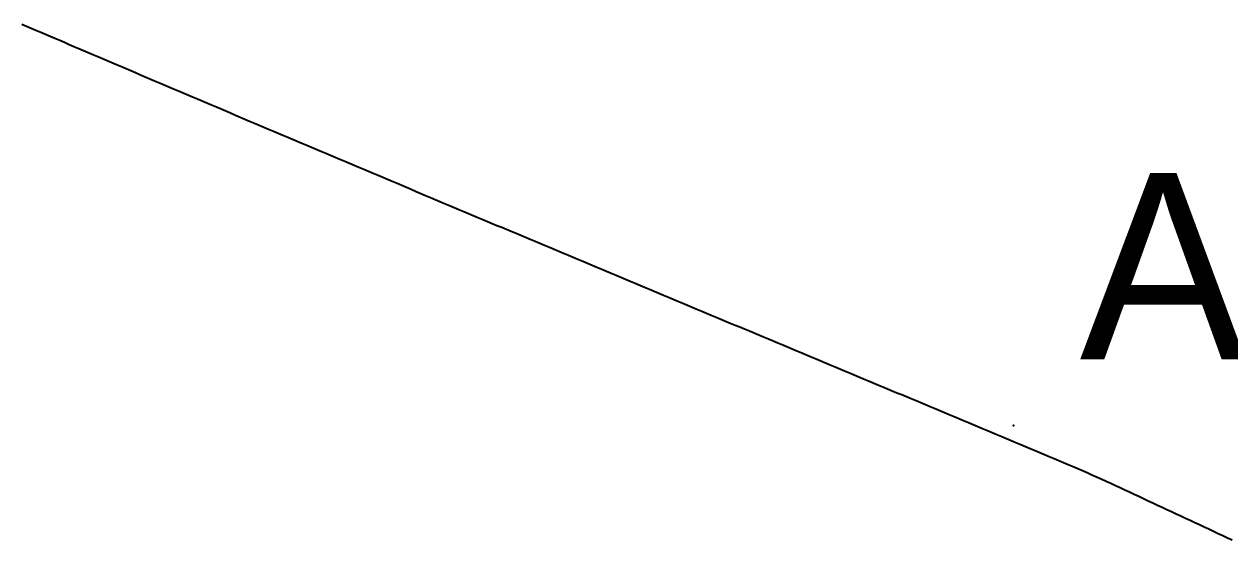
# Model space of a CAD drawing. Header units: metres. Extents: x 457876 to 584660, y 126427 to 241224.
# Drawn here: x 550998 to 556828, y 223983 to 226478 of the extents above; entities that cross this region are included whole.
import ezdxf

# ---------------------------------------------------------------- set-up
doc = ezdxf.new("R2010")
doc.units = ezdxf.units.M
for name, color, linetype in [('AT_GRADE', 3, 'CONTINUOUS'), ('CUTTING', 34, 'CONTINUOUS'), ('EMBANKMENT', 42, 'CONTINUOUS'), ('GROUND_CL', 8, 'CONTINUOUS'), ('RAIL_CL', 1, 'CONTINUOUS'), ('STATIONS', 7, 'CONTINUOUS')]:
    doc.layers.add(name, color=color, linetype=linetype)

msp = doc.modelspace()

# ---------------------------------------------------------------- linework, layer by layer
at = {"layer": 'AT_GRADE'}
for points in [[(551973.766, 226057.451, 93.972), (551996.738, 226047.707, 93.989), (552019.71, 226037.965, 94.006), (552042.682, 226028.225, 94.024), (552065.656, 226018.486, 94.043), (552088.631, 226008.749, 94.062), (552111.606, 225999.013, 94.082), (552134.583, 225989.278, 94.103), (552157.56, 225979.545, 94.124), (552180.538, 225969.814, 94.146), (552203.517, 225960.084, 94.168), (552226.497, 225950.356, 94.192), (552249.477, 225940.629, 94.215), (552272.459, 225930.904, 94.24), (552295.441, 225921.18, 94.265), (552318.424, 225911.458, 94.291), (552341.408, 225901.738, 94.317), (552364.393, 225892.019, 94.344), (552387.379, 225882.302, 94.371), (552410.366, 225872.586, 94.399), (552433.353, 225862.872, 94.428), (552456.342, 225853.159, 94.457), (552479.331, 225843.448, 94.487), (552502.321, 225833.739, 94.517), (552525.312, 225824.031, 94.548), (552548.304, 225814.325, 94.579), (552571.296, 225804.62, 94.611), (552594.289, 225794.917, 94.644), (552617.284, 225785.216, 94.677), (552640.279, 225775.515, 94.71), (552663.274, 225765.817, 94.744), (552686.271, 225756.12, 94.779), (552709.268, 225746.425, 94.814)], [(553790.854, 225292.23, 96.859), (553813.877, 225282.591, 96.907), (553836.9, 225272.953, 96.955), (553859.923, 225263.315, 97.003), (553882.946, 225253.679, 97.051), (553905.97, 225244.043, 97.099), (553928.994, 225234.407, 97.148), (553952.018, 225224.772, 97.196), (553975.042, 225215.138, 97.244), (553998.067, 225205.504, 97.291), (554021.091, 225195.871, 97.339), (554044.115, 225186.239, 97.387), (554067.14, 225176.606, 97.435), (554090.165, 225166.975, 97.482), (554113.19, 225157.344, 97.529), (554136.214, 225147.713, 97.577), (554159.239, 225138.083, 97.624), (554182.264, 225128.453, 97.671), (554205.289, 225118.824, 97.718), (554228.314, 225109.195, 97.764), (554251.339, 225099.566, 97.811), (554274.364, 225089.938, 97.857), (554297.388, 225080.31, 97.903), (554320.413, 225070.682, 97.949), (554343.438, 225061.055, 97.994), (554366.463, 225051.428, 98.039), (554389.487, 225041.801, 98.084)]]:
    msp.add_polyline3d(points, dxfattribs=at)
at = {"layer": 'CUTTING'}
msp.add_polyline3d([(554412.512, 225032.174, 98.129), (554435.536, 225022.548, 98.173), (554458.561, 225012.922, 98.218), (554481.585, 225003.296, 98.261), (554504.609, 224993.671, 98.305), (554527.633, 224984.045, 98.348), (554550.657, 224974.42, 98.391), (554573.68, 224964.795, 98.434), (554596.704, 224955.17, 98.476), (554619.727, 224945.545, 98.517), (554642.75, 224935.92, 98.559), (554665.773, 224926.296, 98.6), (554688.796, 224916.671, 98.64), (554711.819, 224907.047, 98.681), (554734.841, 224897.423, 98.72), (554757.863, 224887.798, 98.76), (554780.885, 224878.174, 98.799), (554803.907, 224868.55, 98.837), (554826.929, 224858.926, 98.875), (554849.95, 224849.302, 98.913), (554872.971, 224839.678, 98.95), (554895.992, 224830.055, 98.986), (554919.012, 224820.431, 99.022), (554942.033, 224810.807, 99.058), (554965.053, 224801.183, 99.093), (554988.072, 224791.559, 99.127), (555011.092, 224781.936, 99.161), (555034.111, 224772.312, 99.194), (555057.13, 224762.688, 99.227), (555080.149, 224753.064, 99.26), (555103.167, 224743.44, 99.291), (555126.185, 224733.817, 99.323), (555149.203, 224724.193, 99.353), (555172.22, 224714.569, 99.383), (555195.237, 224704.945, 99.412), (555218.254, 224695.322, 99.441), (555241.271, 224685.698, 99.469), (555264.287, 224676.074, 99.497), (555287.303, 224666.45, 99.524), (555310.319, 224656.826, 99.55), (555333.334, 224647.202, 99.576), (555356.349, 224637.579, 99.601), (555379.364, 224627.955, 99.625), (555402.378, 224618.331, 99.649), (555425.392, 224608.707, 99.672), (555448.406, 224599.083, 99.694), (555471.42, 224589.459, 99.716), (555494.433, 224579.835, 99.737), (555517.446, 224570.212, 99.757), (555540.458, 224560.588, 99.777), (555563.471, 224550.964, 99.796), (555586.482, 224541.34, 99.814), (555609.494, 224531.716, 99.831), (555632.505, 224522.093, 99.848), (555655.516, 224512.469, 99.864), (555678.527, 224502.845, 99.88), (555701.538, 224493.222, 99.894), (555724.548, 224483.598, 99.908), (555747.558, 224473.975, 99.921), (555770.567, 224464.351, 99.934), (555793.576, 224454.728, 99.946), (555816.585, 224445.105, 99.957), (555839.594, 224435.481, 99.967), (555862.603, 224425.858, 99.976), (555885.611, 224416.235, 99.985), (555908.619, 224406.612, 99.993), (555931.626, 224396.989, 100.001), (555954.633, 224387.367, 100.007), (555977.638, 224377.738, 100.013), (556000.609, 224368.031, 100.018), (556023.559, 224358.272, 100.022), (556046.486, 224348.463, 100.026), (556069.384, 224338.586, 100.029), (556092.251, 224328.638, 100.031), (556115.096, 224318.638, 100.032), (556137.908, 224308.566, 100.033), (556160.689, 224298.424, 100.032), (556183.446, 224288.229, 100.032), (556206.178, 224277.979, 100.03), (556228.882, 224267.668, 100.027), (556251.556, 224257.29, 100.024), (556274.199, 224246.847, 100.02), (556296.812, 224236.337, 100.016), (556319.412, 224225.802, 100.01), (556342.012, 224215.266, 100.004), (556364.612, 224204.73, 99.997), (556387.21, 224194.193, 99.989), (556409.808, 224183.656, 99.981), (556432.406, 224173.119, 99.972), (556455.004, 224162.582, 99.962), (556477.601, 224152.045, 99.951), (556500.199, 224141.508, 99.94), (556522.796, 224130.971, 99.928), (556545.392, 224120.434, 99.915), (556567.989, 224109.897, 99.902), (556590.585, 224099.361, 99.888), (556613.181, 224088.824, 99.873), (556635.777, 224078.287, 99.857), (556658.372, 224067.751, 99.841), (556680.967, 224057.214, 99.824), (556703.563, 224046.678, 99.806), (556726.157, 224036.142, 99.787), (556748.752, 224025.606, 99.768), (556771.346, 224015.07, 99.748), (556793.941, 224004.534, 99.728), (556816.535, 223993.998, 99.707)], dxfattribs=at)
at = {"layer": 'EMBANKMENT'}
for points in [[(551009.659, 226467.745, 93.933), (551032.601, 226457.959, 93.918), (551055.544, 226448.174, 93.904), (551078.487, 226438.388, 93.89), (551101.431, 226428.604, 93.878), (551124.375, 226418.82, 93.866), (551147.32, 226409.036, 93.855), (551170.265, 226399.253, 93.845), (551193.21, 226389.471, 93.836), (551216.157, 226379.689, 93.827), (551239.104, 226369.908, 93.819), (551262.051, 226360.128, 93.812), (551284.999, 226350.349, 93.806), (551307.948, 226340.57, 93.801), (551330.897, 226330.792, 93.796), (551353.847, 226321.015, 93.792), (551376.797, 226311.239, 93.789), (551399.748, 226301.464, 93.787), (551422.7, 226291.69, 93.785), (551445.653, 226281.916, 93.785), (551468.606, 226272.144, 93.785), (551491.56, 226262.373, 93.785), (551514.514, 226252.602, 93.787), (551537.469, 226242.833, 93.789), (551560.425, 226233.065, 93.792), (551583.382, 226223.298, 93.796), (551606.34, 226213.532, 93.801), (551629.298, 226203.767, 93.806), (551652.257, 226194.004, 93.812), (551675.217, 226184.242, 93.819), (551698.177, 226174.481, 93.826), (551721.138, 226164.721, 93.834), (551744.1, 226154.962, 93.843), (551767.063, 226145.205, 93.853), (551790.027, 226135.449, 93.863), (551812.992, 226125.694, 93.875), (551835.957, 226115.941, 93.886), (551858.923, 226106.189, 93.899), (551881.89, 226096.439, 93.912), (551904.858, 226086.69, 93.926), (551927.827, 226076.942, 93.941), (551950.796, 226067.196, 93.956)], [(552732.266, 225736.731, 94.85), (552755.265, 225727.038, 94.886), (552778.265, 225717.348, 94.922), (552801.265, 225707.658, 94.959), (552824.267, 225697.97, 94.996), (552847.268, 225688.284, 95.034), (552870.271, 225678.599, 95.073), (552893.275, 225668.916, 95.111), (552916.279, 225659.234, 95.15), (552939.283, 225649.553, 95.19), (552962.289, 225639.874, 95.23), (552985.295, 225630.196, 95.27), (553008.302, 225620.52, 95.311), (553031.309, 225610.845, 95.352), (553054.318, 225601.171, 95.394), (553077.326, 225591.499, 95.436), (553100.336, 225581.828, 95.478), (553123.346, 225572.158, 95.52), (553146.357, 225562.49, 95.563), (553169.368, 225552.823, 95.606), (553192.38, 225543.157, 95.65), (553215.392, 225533.492, 95.694), (553238.405, 225523.829, 95.738), (553261.419, 225514.167, 95.782), (553284.433, 225504.506, 95.827), (553307.448, 225494.846, 95.872), (553330.463, 225485.188, 95.917), (553353.478, 225475.53, 95.963), (553376.495, 225465.874, 96.008), (553399.511, 225456.219, 96.054), (553422.528, 225446.565, 96.1), (553445.546, 225436.912, 96.147), (553468.564, 225427.26, 96.193), (553491.582, 225417.609, 96.24), (553514.601, 225407.959, 96.287), (553537.62, 225398.31, 96.334), (553560.64, 225388.662, 96.381), (553583.66, 225379.015, 96.428), (553606.68, 225369.368, 96.476), (553629.701, 225359.723, 96.524), (553652.722, 225350.079, 96.571), (553675.743, 225340.435, 96.619), (553698.764, 225330.793, 96.667), (553721.786, 225321.151, 96.715), (553744.809, 225311.51, 96.763), (553767.831, 225301.869, 96.811)]]:
    msp.add_polyline3d(points, dxfattribs=at)
at = {"layer": 'GROUND_CL'}
msp.add_polyline3d([(550986.717, 226477.532, 91.118), (551009.659, 226467.745, 90.302), (551032.601, 226457.959, 89.51), (551055.544, 226448.174, 88.733), (551078.487, 226438.388, 87.949), (551101.431, 226428.604, 87.157), (551124.375, 226418.82, 86.361), (551147.32, 226409.036, 85.569), (551170.265, 226399.253, 84.772), (551193.21, 226389.471, 83.972), (551216.157, 226379.689, 83.167), (551239.104, 226369.908, 82.43), (551262.051, 226360.128, 81.71), (551284.999, 226350.349, 81.001), (551307.948, 226340.57, 80.304), (551330.897, 226330.792, 80), (551353.847, 226321.015, 80), (551376.797, 226311.239, 80), (551399.748, 226301.464, 80), (551422.7, 226291.69, 80), (551445.653, 226281.916, 80), (551468.606, 226272.144, 80), (551491.56, 226262.373, 80), (551514.514, 226252.602, 80), (551537.469, 226242.833, 81.204), (551560.425, 226233.065, 82.502), (551583.382, 226223.298, 83.731), (551606.34, 226213.532, 84.871), (551629.298, 226203.767, 85.848), (551652.257, 226194.004, 86.793), (551675.217, 226184.242, 87.828), (551698.177, 226174.481, 88.953), (551721.138, 226164.721, 90.007), (551744.1, 226154.962, 90.039), (551767.063, 226145.205, 90.032), (551790.027, 226135.449, 89.947), (551812.992, 226125.694, 89.817), (551835.957, 226115.941, 89.763), (551858.923, 226106.189, 89.752), (551881.89, 226096.439, 89.801), (551904.858, 226086.69, 89.91), (551927.827, 226076.942, 90.253), (551950.796, 226067.196, 90.819), (551973.766, 226057.451, 91.344), (551996.738, 226047.707, 91.829), (552019.71, 226037.965, 92.276), (552042.682, 226028.225, 92.695), (552065.656, 226018.486, 93.072), (552088.631, 226008.749, 93.408), (552111.606, 225999.013, 93.701), (552134.583, 225989.278, 94.041), (552157.56, 225979.545, 94.383), (552180.538, 225969.814, 94.697), (552203.517, 225960.084, 94.981), (552226.497, 225950.356, 95.209), (552249.477, 225940.629, 95.35), (552272.459, 225930.904, 95.498), (552295.441, 225921.18, 95.65), (552318.424, 225911.458, 95.786), (552341.408, 225901.738, 95.697), (552364.393, 225892.019, 95.608), (552387.379, 225882.302, 95.518), (552410.366, 225872.586, 95.427), (552433.353, 225862.872, 95.272), (552456.342, 225853.159, 95.08), (552479.331, 225843.448, 94.881), (552502.321, 225833.739, 94.686), (552525.312, 225824.031, 94.479), (552548.304, 225814.325, 94.227), (552571.296, 225804.62, 93.967), (552594.289, 225794.917, 93.699), (552617.284, 225785.216, 93.425), (552640.279, 225775.515, 93.027), (552663.274, 225765.817, 92.629), (552686.271, 225756.12, 92.235), (552709.268, 225746.425, 91.845), (552732.266, 225736.731, 91.334), (552755.265, 225727.038, 90.881), (552778.265, 225717.348, 90.498), (552801.265, 225707.658, 90.185), (552824.267, 225697.97, 89.877), (552847.268, 225688.284, 89.28), (552870.271, 225678.599, 88.46), (552893.275, 225668.916, 87.417), (552916.279, 225659.234, 86.152), (552939.283, 225649.553, 84.664), (552962.289, 225639.874, 82.953), (552985.295, 225630.196, 81.518), (553008.302, 225620.52, 80.405), (553031.309, 225610.845, 80), (553054.318, 225601.171, 80), (553077.326, 225591.499, 80), (553100.336, 225581.828, 80), (553123.346, 225572.158, 80.527), (553146.357, 225562.49, 82.828), (553169.368, 225552.823, 85.129), (553192.38, 225543.157, 87.43), (553215.392, 225533.492, 89.735), (553238.405, 225523.829, 90.025), (553261.419, 225514.167, 90.054), (553284.433, 225504.506, 90.084), (553307.448, 225494.846, 90.115), (553330.463, 225485.188, 90.163), (553353.478, 225475.53, 90.228), (553376.495, 225465.874, 90.296), (553399.511, 225456.219, 90.367), (553422.528, 225446.565, 90.45), (553445.546, 225436.912, 90.572), (553468.564, 225427.26, 90.679), (553491.582, 225417.609, 90.788), (553514.601, 225407.959, 90.899), (553537.62, 225398.31, 91.071), (553560.64, 225388.662, 91.256), (553583.66, 225379.015, 91.442), (553606.68, 225369.368, 91.631), (553629.701, 225359.723, 91.877), (553652.722, 225350.079, 92.181), (553675.743, 225340.435, 92.485), (553698.764, 225330.793, 92.76), (553721.786, 225321.151, 93.043), (553744.809, 225311.51, 93.415), (553767.831, 225301.869, 93.794), (553790.854, 225292.23, 94.18), (553813.877, 225282.591, 94.574), (553836.9, 225272.953, 94.996), (553859.923, 225263.315, 95.423), (553882.946, 225253.679, 95.849), (553905.97, 225244.043, 96.274), (553928.994, 225234.407, 96.679), (553952.018, 225224.772, 97.072), (553975.042, 225215.138, 97.465), (553998.067, 225205.504, 97.86), (554021.091, 225195.871, 98.24), (554044.115, 225186.239, 98.508), (554067.14, 225176.606, 98.776), (554090.165, 225166.975, 99.042), (554113.19, 225157.344, 99.307), (554136.214, 225147.713, 99.451), (554159.239, 225138.083, 99.556), (554182.264, 225128.453, 99.697), (554205.289, 225118.824, 99.82), (554228.314, 225109.195, 99.897), (554251.339, 225099.566, 99.934), (554274.364, 225089.938, 99.963), (554297.388, 225080.31, 99.986), (554320.413, 225070.682, 100.034), (554343.438, 225061.055, 100.365), (554366.463, 225051.428, 100.684), (554389.487, 225041.801, 100.993), (554412.512, 225032.174, 101.296), (554435.536, 225022.548, 101.57), (554458.561, 225012.922, 101.819), (554481.585, 225003.296, 102.049), (554504.609, 224993.671, 102.26), (554527.633, 224984.045, 102.454), (554550.657, 224974.42, 102.635), (554573.68, 224964.795, 102.796), (554596.704, 224955.17, 102.936), (554619.727, 224945.545, 103.057), (554642.75, 224935.92, 103.16), (554665.773, 224926.296, 103.24), (554688.796, 224916.671, 103.297), (554711.819, 224907.047, 103.331), (554734.841, 224897.423, 103.334), (554757.863, 224887.798, 103.307), (554780.885, 224878.174, 103.255), (554803.907, 224868.55, 103.177), (554826.929, 224858.926, 103.099), (554849.95, 224849.302, 103.052), (554872.971, 224839.678, 102.999), (554895.992, 224830.055, 102.878), (554919.012, 224820.431, 102.723), (554942.033, 224810.807, 102.896), (554965.053, 224801.183, 103.145), (554988.072, 224791.559, 103.47), (555011.092, 224781.936, 103.87), (555034.111, 224772.312, 104.227), (555057.13, 224762.688, 104.57), (555080.149, 224753.064, 104.945), (555103.167, 224743.44, 105.352), (555126.185, 224733.817, 105.771), (555149.203, 224724.193, 106.172), (555172.22, 224714.569, 106.589), (555195.237, 224704.945, 107.022), (555218.254, 224695.322, 107.471), (555241.271, 224685.698, 107.949), (555264.287, 224676.074, 108.47), (555287.303, 224666.45, 109.034), (555310.319, 224656.826, 109.641), (555333.334, 224647.202, 109.926), (555356.349, 224637.579, 110), (555379.364, 224627.955, 110), (555402.378, 224618.331, 110), (555425.392, 224608.707, 110), (555448.406, 224599.083, 110), (555471.42, 224589.459, 110), (555494.433, 224579.835, 110), (555517.446, 224570.212, 110), (555540.458, 224560.588, 109.801), (555563.471, 224550.964, 109.546), (555586.482, 224541.34, 109.239), (555609.494, 224531.716, 108.837), (555632.505, 224522.093, 108.495), (555655.516, 224512.469, 108.208), (555678.527, 224502.845, 107.925), (555701.538, 224493.222, 107.648), (555724.548, 224483.598, 107.405), (555747.558, 224473.975, 107.236), (555770.567, 224464.351, 107.065), (555793.576, 224454.728, 106.89), (555816.585, 224445.105, 106.713), (555839.594, 224435.481, 106.677), (555862.603, 224425.858, 106.62), (555885.611, 224416.235, 106.585), (555908.619, 224406.612, 106.572), (555931.626, 224396.989, 106.614), (555954.633, 224387.367, 106.697), (555977.638, 224377.738, 106.795), (556000.609, 224368.031, 106.906), (556023.559, 224358.272, 107.031), (556046.486, 224348.463, 107.177), (556069.384, 224338.586, 107.346), (556092.251, 224328.638, 107.495), (556115.096, 224318.638, 107.637), (556137.908, 224308.566, 107.852), (556160.689, 224298.424, 108.038), (556183.446, 224288.229, 108.182), (556206.178, 224277.979, 108.282), (556228.882, 224267.668, 108.213), (556251.556, 224257.29, 108.007), (556274.199, 224246.847, 107.813), (556296.812, 224236.337, 107.64), (556319.412, 224225.802, 107.518), (556342.012, 224215.266, 107.298), (556364.612, 224204.73, 107.083), (556387.21, 224194.193, 106.872), (556409.808, 224183.656, 106.667), (556432.406, 224173.119, 106.392), (556455.004, 224162.582, 106.092), (556477.601, 224152.045, 105.815), (556500.199, 224141.508, 105.56), (556522.796, 224130.971, 105.33), (556545.392, 224120.434, 105.091), (556567.989, 224109.897, 104.862), (556590.585, 224099.361, 104.644), (556613.181, 224088.824, 104.437), (556635.777, 224078.287, 104.228), (556658.372, 224067.751, 104.025), (556680.967, 224057.214, 103.83), (556703.563, 224046.678, 103.643), (556726.157, 224036.142, 103.462), (556748.752, 224025.606, 103.286), (556771.346, 224015.07, 103.115), (556793.941, 224004.534, 102.95), (556816.535, 223993.998, 102.79), (556839.129, 223983.462, 102.63)], dxfattribs=at)
at = {"layer": 'RAIL_CL'}
msp.add_polyline3d([(550986.717, 226477.532, 93.949), (551009.659, 226467.745, 93.933), (551032.601, 226457.959, 93.918), (551055.544, 226448.174, 93.904), (551078.487, 226438.388, 93.89), (551101.431, 226428.604, 93.878), (551124.375, 226418.82, 93.866), (551147.32, 226409.036, 93.855), (551170.265, 226399.253, 93.845), (551193.21, 226389.471, 93.836), (551216.157, 226379.689, 93.827), (551239.104, 226369.908, 93.819), (551262.051, 226360.128, 93.812), (551284.999, 226350.349, 93.806), (551307.948, 226340.57, 93.801), (551330.897, 226330.792, 93.796), (551353.847, 226321.015, 93.792), (551376.797, 226311.239, 93.789), (551399.748, 226301.464, 93.787), (551422.7, 226291.69, 93.785), (551445.653, 226281.916, 93.785), (551468.606, 226272.144, 93.785), (551491.56, 226262.373, 93.785), (551514.514, 226252.602, 93.787), (551537.469, 226242.833, 93.789), (551560.425, 226233.065, 93.792), (551583.382, 226223.298, 93.796), (551606.34, 226213.532, 93.801), (551629.298, 226203.767, 93.806), (551652.257, 226194.004, 93.812), (551675.217, 226184.242, 93.819), (551698.177, 226174.481, 93.826), (551721.138, 226164.721, 93.834), (551744.1, 226154.962, 93.843), (551767.063, 226145.205, 93.853), (551790.027, 226135.449, 93.863), (551812.992, 226125.694, 93.875), (551835.957, 226115.941, 93.886), (551858.923, 226106.189, 93.899), (551881.89, 226096.439, 93.912), (551904.858, 226086.69, 93.926), (551927.827, 226076.942, 93.941), (551950.796, 226067.196, 93.956), (551973.766, 226057.451, 93.972), (551996.738, 226047.707, 93.989), (552019.71, 226037.965, 94.006), (552042.682, 226028.225, 94.024), (552065.656, 226018.486, 94.043), (552088.631, 226008.749, 94.062), (552111.606, 225999.013, 94.082), (552134.583, 225989.278, 94.103), (552157.56, 225979.545, 94.124), (552180.538, 225969.814, 94.146), (552203.517, 225960.084, 94.168), (552226.497, 225950.356, 94.192), (552249.477, 225940.629, 94.215), (552272.459, 225930.904, 94.24), (552295.441, 225921.18, 94.265), (552318.424, 225911.458, 94.291), (552341.408, 225901.738, 94.317), (552364.393, 225892.019, 94.344), (552387.379, 225882.302, 94.371), (552410.366, 225872.586, 94.399), (552433.353, 225862.872, 94.428), (552456.342, 225853.159, 94.457), (552479.331, 225843.448, 94.487), (552502.321, 225833.739, 94.517), (552525.312, 225824.031, 94.548), (552548.304, 225814.325, 94.579), (552571.296, 225804.62, 94.611), (552594.289, 225794.917, 94.644), (552617.284, 225785.216, 94.677), (552640.279, 225775.515, 94.71), (552663.274, 225765.817, 94.744), (552686.271, 225756.12, 94.779), (552709.268, 225746.425, 94.814), (552732.266, 225736.731, 94.85), (552755.265, 225727.038, 94.886), (552778.265, 225717.348, 94.922), (552801.265, 225707.658, 94.959), (552824.267, 225697.97, 94.996), (552847.268, 225688.284, 95.034), (552870.271, 225678.599, 95.073), (552893.275, 225668.916, 95.111), (552916.279, 225659.234, 95.15), (552939.283, 225649.553, 95.19), (552962.289, 225639.874, 95.23), (552985.295, 225630.196, 95.27), (553008.302, 225620.52, 95.311), (553031.309, 225610.845, 95.352), (553054.318, 225601.171, 95.394), (553077.326, 225591.499, 95.436), (553100.336, 225581.828, 95.478), (553123.346, 225572.158, 95.52), (553146.357, 225562.49, 95.563), (553169.368, 225552.823, 95.606), (553192.38, 225543.157, 95.65), (553215.392, 225533.492, 95.694), (553238.405, 225523.829, 95.738), (553261.419, 225514.167, 95.782), (553284.433, 225504.506, 95.827), (553307.448, 225494.846, 95.872), (553330.463, 225485.188, 95.917), (553353.478, 225475.53, 95.963), (553376.495, 225465.874, 96.008), (553399.511, 225456.219, 96.054), (553422.528, 225446.565, 96.1), (553445.546, 225436.912, 96.147), (553468.564, 225427.26, 96.193), (553491.582, 225417.609, 96.24), (553514.601, 225407.959, 96.287), (553537.62, 225398.31, 96.334), (553560.64, 225388.662, 96.381), (553583.66, 225379.015, 96.428), (553606.68, 225369.368, 96.476), (553629.701, 225359.723, 96.524), (553652.722, 225350.079, 96.571), (553675.743, 225340.435, 96.619), (553698.764, 225330.793, 96.667), (553721.786, 225321.151, 96.715), (553744.809, 225311.51, 96.763), (553767.831, 225301.869, 96.811), (553790.854, 225292.23, 96.859), (553813.877, 225282.591, 96.907), (553836.9, 225272.953, 96.955), (553859.923, 225263.315, 97.003), (553882.946, 225253.679, 97.051), (553905.97, 225244.043, 97.099), (553928.994, 225234.407, 97.148), (553952.018, 225224.772, 97.196), (553975.042, 225215.138, 97.244), (553998.067, 225205.504, 97.291), (554021.091, 225195.871, 97.339), (554044.115, 225186.239, 97.387), (554067.14, 225176.606, 97.435), (554090.165, 225166.975, 97.482), (554113.19, 225157.344, 97.529), (554136.214, 225147.713, 97.577), (554159.239, 225138.083, 97.624), (554182.264, 225128.453, 97.671), (554205.289, 225118.824, 97.718), (554228.314, 225109.195, 97.764), (554251.339, 225099.566, 97.811), (554274.364, 225089.938, 97.857), (554297.388, 225080.31, 97.903), (554320.413, 225070.682, 97.949), (554343.438, 225061.055, 97.994), (554366.463, 225051.428, 98.039), (554389.487, 225041.801, 98.084), (554412.512, 225032.174, 98.129), (554435.536, 225022.548, 98.173), (554458.561, 225012.922, 98.218), (554481.585, 225003.296, 98.261), (554504.609, 224993.671, 98.305), (554527.633, 224984.045, 98.348), (554550.657, 224974.42, 98.391), (554573.68, 224964.795, 98.434), (554596.704, 224955.17, 98.476), (554619.727, 224945.545, 98.517), (554642.75, 224935.92, 98.559), (554665.773, 224926.296, 98.6), (554688.796, 224916.671, 98.64), (554711.819, 224907.047, 98.681), (554734.841, 224897.423, 98.72), (554757.863, 224887.798, 98.76), (554780.885, 224878.174, 98.799), (554803.907, 224868.55, 98.837), (554826.929, 224858.926, 98.875), (554849.95, 224849.302, 98.913), (554872.971, 224839.678, 98.95), (554895.992, 224830.055, 98.986), (554919.012, 224820.431, 99.022), (554942.033, 224810.807, 99.058), (554965.053, 224801.183, 99.093), (554988.072, 224791.559, 99.127), (555011.092, 224781.936, 99.161), (555034.111, 224772.312, 99.194), (555057.13, 224762.688, 99.227), (555080.149, 224753.064, 99.26), (555103.167, 224743.44, 99.291), (555126.185, 224733.817, 99.323), (555149.203, 224724.193, 99.353), (555172.22, 224714.569, 99.383), (555195.237, 224704.945, 99.412), (555218.254, 224695.322, 99.441), (555241.271, 224685.698, 99.469), (555264.287, 224676.074, 99.497), (555287.303, 224666.45, 99.524), (555310.319, 224656.826, 99.55), (555333.334, 224647.202, 99.576), (555356.349, 224637.579, 99.601), (555379.364, 224627.955, 99.625), (555402.378, 224618.331, 99.649), (555425.392, 224608.707, 99.672), (555448.406, 224599.083, 99.694), (555471.42, 224589.459, 99.716), (555494.433, 224579.835, 99.737), (555517.446, 224570.212, 99.757), (555540.458, 224560.588, 99.777), (555563.471, 224550.964, 99.796), (555586.482, 224541.34, 99.814), (555609.494, 224531.716, 99.831), (555632.505, 224522.093, 99.848), (555655.516, 224512.469, 99.864), (555678.527, 224502.845, 99.88), (555701.538, 224493.222, 99.894), (555724.548, 224483.598, 99.908), (555747.558, 224473.975, 99.921), (555770.567, 224464.351, 99.934), (555793.576, 224454.728, 99.946), (555816.585, 224445.105, 99.957), (555839.594, 224435.481, 99.967), (555862.603, 224425.858, 99.976), (555885.611, 224416.235, 99.985), (555908.619, 224406.612, 99.993), (555931.626, 224396.989, 100.001), (555954.633, 224387.367, 100.007), (555977.638, 224377.738, 100.013), (556000.609, 224368.031, 100.018), (556023.559, 224358.272, 100.022), (556046.486, 224348.463, 100.026), (556069.384, 224338.586, 100.029), (556092.251, 224328.638, 100.031), (556115.096, 224318.638, 100.032), (556137.908, 224308.566, 100.033), (556160.689, 224298.424, 100.032), (556183.446, 224288.229, 100.032), (556206.178, 224277.979, 100.03), (556228.882, 224267.668, 100.027), (556251.556, 224257.29, 100.024), (556274.199, 224246.847, 100.02), (556296.812, 224236.337, 100.016), (556319.412, 224225.802, 100.01), (556342.012, 224215.266, 100.004), (556364.612, 224204.73, 99.997), (556387.21, 224194.193, 99.989), (556409.808, 224183.656, 99.981), (556432.406, 224173.119, 99.972), (556455.004, 224162.582, 99.962), (556477.601, 224152.045, 99.951), (556500.199, 224141.508, 99.94), (556522.796, 224130.971, 99.928), (556545.392, 224120.434, 99.915), (556567.989, 224109.897, 99.902), (556590.585, 224099.361, 99.888), (556613.181, 224088.824, 99.873), (556635.777, 224078.287, 99.857), (556658.372, 224067.751, 99.841), (556680.967, 224057.214, 99.824), (556703.563, 224046.678, 99.806), (556726.157, 224036.142, 99.787), (556748.752, 224025.606, 99.768), (556771.346, 224015.07, 99.748), (556793.941, 224004.534, 99.728), (556816.535, 223993.998, 99.707), (556839.129, 223983.462, 99.685)], dxfattribs=at)
at = {"layer": 'STATIONS'}
msp.add_point((555782, 224537, 99.921), dxfattribs=at)

# ---------------------------------------------------------------- texts
msp.add_text('A1 (airport)', height=900, dxfattribs=at).set_placement((556102, 224857, 99.921))

doc.saveas('drawing.dxf')
